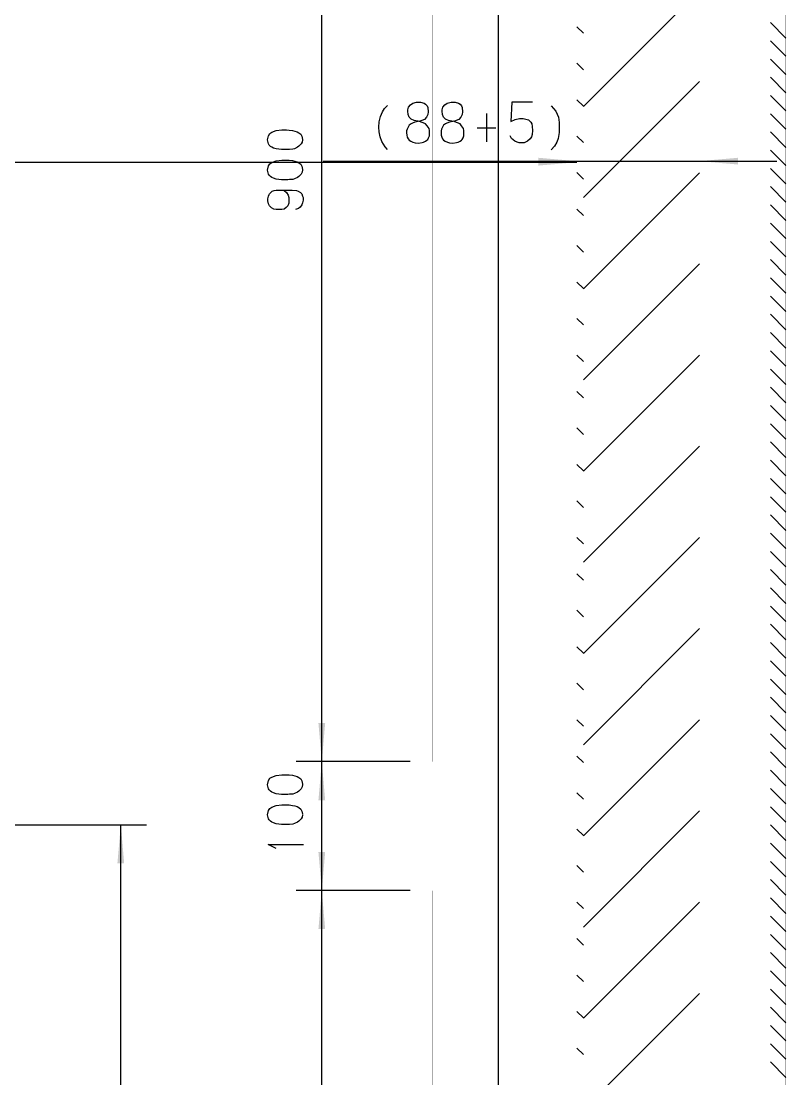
# Model space of a CAD drawing. Extents: x 0 to 8410, y 0 to 11890.
# Drawn here: x 3619 to 4212, y 6203 to 7024 of the extents above; entities that cross this region are included whole.
import ezdxf

# ---------------------------------------------------------------- set-up
doc = ezdxf.new("R2010")
doc.units = 0
doc.header["$MEASUREMENT"] = 0
doc.layers.add('6', color=7, linetype='Continuous')
doc.layers.add('7', color=7, linetype='Continuous')

# ---------------------------------------------------------------- blocks, each defined once
blk = doc.blocks.new('BLKENT1')
at = {"layer": '6', "color": 1, "linetype": 'Continuous'}
blk.add_line((2249.8, 6914.22), (4049.8, 6914.22), dxfattribs=at)
blk.add_solid([(4049.8, 6914.22), (4019.91, 6911.61), (4019.91, 6916.84)], dxfattribs=at)
blk = doc.blocks.new('BLKENT6')
at = {"layer": '6', "color": 1, "linetype": 'Continuous'}
for p, q in [((3526.12, 6400.46), (3716.07, 6400.46)), ((3696.07, 5400.46), (3696.07, 6400.46)), ((3526.12, 5400.46), (3716.07, 5400.46))]:
    blk.add_line(p, q, dxfattribs=at)
at = {"layer": '6', "color": 2, "linetype": 'Continuous'}
for p, q in [((3650.87, 5954.28), (3651.99, 5956.16)), ((3651.99, 5956.16), (3653.75, 5957.31)), ((3653.75, 5957.31), (3657.59, 5958.78)), ((3657.59, 5958.78), (3662.71, 5959.4)), ((3662.71, 5959.4), (3666.87, 5959.4)), ((3666.87, 5959.4), (3669.11, 5959.3)), ((3669.11, 5959.3), (3671.99, 5958.88)), ((3671.99, 5958.88), (3674.07, 5958.36)), ((3674.07, 5958.36), (3676.15, 5957.73)), ((3676.15, 5957.73), (3677.75, 5956.89)), ((3677.75, 5956.89), (3679.51, 5955.64)), ((3679.51, 5955.64), (3680.47, 5953.86)), ((3650.07, 5950.52), (3650.87, 5954.28)), ((3650.87, 5946.96), (3650.07, 5950.52)), ((3651.51, 5945.91), (3650.87, 5946.96)), ((3679.67, 5946.96), (3677.75, 5944.87)), ((3680.63, 5948.53), (3679.67, 5946.96)), ((3680.47, 5953.86), (3681.11, 5951.04)), ((3681.11, 5950.62), (3680.63, 5948.53)), ((3652.63, 5944.76), (3651.51, 5945.91)), ((3653.91, 5944.03), (3652.63, 5944.76)), ((3655.35, 5943.3), (3653.91, 5944.03)), ((3657.75, 5942.57), (3655.35, 5943.3)), ((3662.39, 5941.94), (3657.75, 5942.57)), ((3667.99, 5941.94), (3662.39, 5941.94)), ((3669.59, 5942.05), (3667.99, 5941.94)), ((3672.31, 5942.25), (3669.59, 5942.05)), ((3673.75, 5942.78), (3672.31, 5942.25)), ((3676.47, 5944.03), (3673.75, 5942.78)), ((3677.75, 5944.87), (3676.47, 5944.03)), ((3651.99, 5929.5), (3653.75, 5930.65)), ((3653.75, 5930.65), (3657.59, 5932.11)), ((3657.59, 5932.11), (3662.71, 5932.74)), ((3662.71, 5932.74), (3666.87, 5932.74)), ((3666.87, 5932.74), (3669.11, 5932.63)), ((3669.11, 5932.63), (3671.99, 5932.21)), ((3671.99, 5932.21), (3674.07, 5931.69)), ((3674.07, 5931.69), (3676.15, 5931.06)), ((3676.15, 5931.06), (3677.75, 5930.23)), ((3650.07, 5923.85), (3650.87, 5927.61)), ((3650.87, 5920.29), (3650.07, 5923.85)), ((3650.87, 5927.61), (3651.99, 5929.5)), ((3677.75, 5930.23), (3679.51, 5928.97)), ((3679.51, 5928.97), (3680.47, 5927.2)), ((3680.47, 5927.2), (3681.11, 5924.37)), ((3681.11, 5923.95), (3680.63, 5921.86)), ((3651.51, 5919.25), (3650.87, 5920.29)), ((3652.63, 5918.1), (3651.51, 5919.25)), ((3653.91, 5917.37), (3652.63, 5918.1)), ((3655.35, 5916.63), (3653.91, 5917.37)), ((3657.75, 5915.9), (3655.35, 5916.63)), ((3662.39, 5915.27), (3657.75, 5915.9)), ((3667.99, 5915.27), (3662.39, 5915.27)), ((3669.59, 5915.38), (3667.99, 5915.27)), ((3672.31, 5915.59), (3669.59, 5915.38)), ((3673.75, 5916.11), (3672.31, 5915.59)), ((3676.47, 5917.37), (3673.75, 5916.11)), ((3677.75, 5918.2), (3676.47, 5917.37)), ((3679.67, 5920.29), (3677.75, 5918.2)), ((3680.63, 5921.86), (3679.67, 5920.29)), ((3657.59, 5905.44), (3662.71, 5906.07)), ((3662.71, 5906.07), (3666.87, 5906.07)), ((3666.87, 5906.07), (3669.11, 5905.97)), ((3669.11, 5905.97), (3671.99, 5905.55)), ((3650.07, 5897.18), (3650.87, 5900.95)), ((3650.87, 5900.95), (3651.99, 5902.83)), ((3651.99, 5902.83), (3653.75, 5903.98)), ((3653.75, 5903.98), (3657.59, 5905.44)), ((3671.99, 5905.55), (3674.07, 5905.03)), ((3674.07, 5905.03), (3676.15, 5904.4)), ((3676.15, 5904.4), (3677.75, 5903.56)), ((3677.75, 5903.56), (3679.51, 5902.31)), ((3679.51, 5902.31), (3680.47, 5900.53)), ((3680.47, 5900.53), (3681.11, 5897.71)), ((3650.87, 5893.63), (3650.07, 5897.18)), ((3651.51, 5892.58), (3650.87, 5893.63)), ((3652.63, 5891.43), (3651.51, 5892.58)), ((3653.91, 5890.7), (3652.63, 5891.43)), ((3655.35, 5889.97), (3653.91, 5890.7)), ((3657.75, 5889.23), (3655.35, 5889.97)), ((3673.75, 5889.44), (3672.31, 5888.92)), ((3676.47, 5890.7), (3673.75, 5889.44)), ((3677.75, 5891.54), (3676.47, 5890.7)), ((3679.67, 5893.63), (3677.75, 5891.54)), ((3680.63, 5895.2), (3679.67, 5893.63)), ((3681.11, 5897.29), (3680.63, 5895.2)), ((3662.39, 5888.61), (3657.75, 5889.23)), ((3667.99, 5888.61), (3662.39, 5888.61)), ((3669.59, 5888.71), (3667.99, 5888.61)), ((3672.31, 5888.92), (3669.59, 5888.71)), ((3657.75, 5867.27), (3650.55, 5870.83)), ((3650.55, 5870.83), (3681.91, 5870.83))]:
    blk.add_line(p, q, dxfattribs=at)
at = {"layer": '6', "color": 1, "linetype": 'Continuous'}
for points in [[(3696.07, 6400.46), (3698.68, 6370.58), (3693.45, 6370.58)], [(3696.07, 5400.46), (3693.45, 5430.35), (3698.68, 5430.35)]]:
    blk.add_solid(points, dxfattribs=at)
blk = doc.blocks.new('BLKENT14')
at = {"layer": '6', "color": 2, "linetype": 'Continuous'}
for p, q in [((3898.91, 6953.2), (3900.69, 6955.92)), ((3900.69, 6955.92), (3902.99, 6958.16)), ((3918.67, 6954.8), (3919.2, 6956.88)), ((3919.2, 6956.88), (3920.66, 6958.8)), ((3920.66, 6958.8), (3922.54, 6960.08)), ((3922.54, 6960.08), (3925.47, 6960.88)), ((3925.47, 6960.88), (3928.61, 6960.72)), ((3928.61, 6960.72), (3931.22, 6960.08)), ((3931.22, 6960.08), (3932.48, 6959.28)), ((3932.48, 6959.28), (3933.63, 6957.84)), ((3933.63, 6957.84), (3934.15, 6956.72)), ((3934.15, 6956.72), (3934.47, 6953.36)), ((3945.34, 6954.8), (3945.86, 6956.88)), ((3945.86, 6956.88), (3947.33, 6958.8)), ((3947.33, 6958.8), (3949.21, 6960.08)), ((3949.21, 6960.08), (3952.14, 6960.88)), ((3952.14, 6960.88), (3955.28, 6960.72)), ((3955.28, 6960.72), (3957.89, 6960.08)), ((3957.89, 6960.08), (3959.14, 6959.28)), ((3959.14, 6959.28), (3960.3, 6957.84)), ((3960.3, 6957.84), (3960.82, 6956.72)), ((3960.82, 6956.72), (3961.13, 6953.36)), ((3999.41, 6960.88), (3998.57, 6945.68)), ((4015.3, 6960.88), (3999.41, 6960.88)), ((4029.73, 6958), (4033.5, 6953.84)), ((3896.4, 6945.52), (3897.45, 6949.68)), ((3897.45, 6949.68), (3898.91, 6953.2)), ((3918.67, 6953.68), (3918.67, 6954.8)), ((3918.88, 6951.12), (3918.67, 6953.68)), ((3919.72, 6949.04), (3918.88, 6951.12)), ((3921.18, 6947.6), (3919.72, 6949.04)), ((3923.59, 6946.48), (3921.18, 6947.6)), ((3931.54, 6947.44), (3929.55, 6946.48)), ((3933.21, 6949.04), (3931.54, 6947.44)), ((3934.15, 6951.12), (3933.21, 6949.04)), ((3934.47, 6953.36), (3934.15, 6951.12)), ((3945.34, 6953.68), (3945.34, 6954.8)), ((3945.55, 6951.12), (3945.34, 6953.68)), ((3946.39, 6949.04), (3945.55, 6951.12)), ((3947.85, 6947.6), (3946.39, 6949.04)), ((3950.26, 6946.48), (3947.85, 6947.6)), ((3958.2, 6947.44), (3956.22, 6946.48)), ((3959.88, 6949.04), (3958.2, 6947.44)), ((3960.82, 6951.12), (3959.88, 6949.04)), ((3961.13, 6953.36), (3960.82, 6951.12)), ((3979.64, 6951.92), (3979.64, 6930)), ((3998.57, 6945.68), (4002.02, 6947.44)), ((4002.02, 6947.44), (4005.16, 6948.24)), ((4005.16, 6948.24), (4008.19, 6948.24)), ((4008.19, 6948.24), (4012.16, 6946.96)), ((4033.5, 6953.84), (4035.38, 6949.2)), ((4035.38, 6949.2), (4035.9, 6945.04)), ((3896.09, 6941.52), (3896.4, 6945.52)), ((3896.4, 6937.68), (3896.09, 6941.52)), ((3918.05, 6939.76), (3917.73, 6938.48)), ((3918.57, 6940.88), (3918.05, 6939.76)), ((3919.72, 6942.96), (3918.57, 6940.88)), ((3921.18, 6943.92), (3919.72, 6942.96)), ((3922.23, 6944.56), (3921.18, 6943.92)), ((3924.22, 6945.36), (3922.23, 6944.56)), ((3926.31, 6946), (3923.59, 6946.48)), ((3928.09, 6946.16), (3924.22, 6945.36)), ((3930.6, 6944.72), (3927.04, 6946)), ((3929.55, 6946.48), (3928.09, 6946.16)), ((3932.48, 6943.92), (3930.6, 6944.72)), ((3933.73, 6942.48), (3932.48, 6943.92)), ((3935.2, 6940.24), (3933.73, 6942.48)), ((3935.41, 6938.8), (3935.2, 6940.24)), ((3944.71, 6939.76), (3944.4, 6938.48)), ((3945.24, 6940.88), (3944.71, 6939.76)), ((3946.39, 6942.96), (3945.24, 6940.88)), ((3947.85, 6943.92), (3946.39, 6942.96)), ((3948.9, 6944.56), (3947.85, 6943.92)), ((3950.88, 6945.36), (3948.9, 6944.56)), ((3952.98, 6946), (3950.26, 6946.48)), ((3954.75, 6946.16), (3950.88, 6945.36)), ((3957.26, 6944.72), (3953.71, 6946)), ((3956.22, 6946.48), (3954.75, 6946.16)), ((3959.14, 6943.92), (3957.26, 6944.72)), ((3960.4, 6942.48), (3959.14, 6943.92)), ((3961.86, 6940.24), (3960.4, 6942.48)), ((3962.07, 6938.8), (3961.86, 6940.24)), ((3972.53, 6940.88), (3986.86, 6940.88)), ((4012.16, 6946.96), (4014.05, 6945.36)), ((4014.05, 6945.36), (4014.78, 6943.92)), ((4014.78, 6943.92), (4015.2, 6942)), ((4015.2, 6942), (4015.41, 6938.8)), ((4035.9, 6945.04), (4036.11, 6942.32)), ((4036.11, 6942.32), (4036.11, 6937.2)), ((3897.13, 6933.84), (3896.4, 6937.68)), ((3898.6, 6930.16), (3897.13, 6933.84)), ((3917.73, 6938.48), (3917.73, 6937.04)), ((3917.73, 6937.04), (3917.84, 6935.28)), ((3917.84, 6935.28), (3918.26, 6933.52)), ((3918.26, 6933.52), (3918.88, 6932.4)), ((3918.88, 6932.4), (3919.62, 6931.44)), ((3919.62, 6931.44), (3920.87, 6930.64)), ((3932.48, 6930.64), (3933.52, 6931.28)), ((3933.52, 6931.28), (3934.05, 6931.92)), ((3934.05, 6931.92), (3934.78, 6933.2)), ((3934.78, 6933.2), (3935.41, 6934.8)), ((3935.41, 6936.72), (3935.41, 6938.8)), ((3935.41, 6934.8), (3935.41, 6936.72)), ((3944.4, 6938.48), (3944.4, 6937.04)), ((3944.4, 6937.04), (3944.5, 6935.28)), ((3944.5, 6935.28), (3944.92, 6933.52)), ((3944.92, 6933.52), (3945.55, 6932.4)), ((3945.55, 6932.4), (3946.28, 6931.44)), ((3946.28, 6931.44), (3947.54, 6930.64)), ((3959.14, 6930.64), (3960.19, 6931.28)), ((3960.19, 6931.28), (3960.71, 6931.92)), ((3960.71, 6931.92), (3961.45, 6933.2)), ((3961.45, 6933.2), (3962.07, 6934.8)), ((3962.07, 6936.72), (3962.07, 6938.8)), ((3962.07, 6934.8), (3962.07, 6936.72)), ((3998.57, 6933.68), (3997.94, 6934.64)), ((3999.09, 6932.56), (3998.57, 6933.68)), ((4001.6, 6930.48), (3999.09, 6932.56)), ((4013.52, 6932.24), (4011.43, 6930.48)), ((4014.47, 6933.84), (4013.52, 6932.24)), ((4015.09, 6935.6), (4014.47, 6933.84)), ((4015.41, 6938.8), (4015.09, 6935.6)), ((4035.28, 6932.56), (4034.33, 6929.68)), ((4036.11, 6937.2), (4035.28, 6932.56)), ((3901, 6926.16), (3898.6, 6930.16)), ((3902.99, 6924.08), (3901, 6926.16)), ((3920.87, 6930.64), (3922.65, 6929.84)), ((3922.65, 6929.84), (3924.43, 6929.36)), ((3924.43, 6929.36), (3926.83, 6929.04)), ((3926.83, 6929.04), (3929.76, 6929.52)), ((3929.76, 6929.52), (3930.91, 6929.68)), ((3930.91, 6929.68), (3932.48, 6930.64)), ((3947.54, 6930.64), (3949.31, 6929.84)), ((3949.31, 6929.84), (3951.09, 6929.36)), ((3951.09, 6929.36), (3953.5, 6929.04)), ((3953.5, 6929.04), (3956.43, 6929.52)), ((3956.43, 6929.52), (3957.58, 6929.68)), ((3957.58, 6929.68), (3959.14, 6930.64)), ((4003.48, 6929.68), (4001.6, 6930.48)), ((4005.05, 6929.36), (4003.48, 6929.68)), ((4008.82, 6929.36), (4005.05, 6929.36)), ((4011.43, 6930.48), (4008.82, 6929.36)), ((4032.35, 6926.64), (4029.84, 6923.92)), ((4034.33, 6929.68), (4032.35, 6926.64))]:
    blk.add_line(p, q, dxfattribs=at)
at = {"layer": '6', "color": 1, "linetype": 'Continuous'}
blk.add_line((3853.13, 6915.04), (4204.8, 6915.04), dxfattribs=at)
for points in [[(4049.8, 6915.04), (4019.91, 6912.43), (4019.91, 6917.66)], [(4144.8, 6915.04), (4174.68, 6917.66), (4174.68, 6912.43)]]:
    blk.add_solid(points, dxfattribs=at)
blk = doc.blocks.new('BLKENT98')
at = {"layer": '6', "color": 1, "linetype": 'Continuous'}
for p, q in [((3920.58, 6349.35), (3831.94, 6349.35)), ((3851.94, 5449.35), (3851.94, 6349.35)), ((3920.58, 5449.35), (3831.94, 5449.35))]:
    blk.add_line(p, q, dxfattribs=at)
at = {"layer": '6', "color": 2, "linetype": 'Continuous'}
for p, q in [((3813.16, 5937.42), (3816.52, 5938.71)), ((3816.52, 5938.71), (3821, 5939.26)), ((3821, 5939.26), (3824.64, 5939.26)), ((3824.64, 5939.26), (3826.6, 5939.16)), ((3826.6, 5939.16), (3829.12, 5938.8)), ((3829.12, 5938.8), (3830.94, 5938.34)), ((3809.94, 5931.48), (3810.64, 5934.77)), ((3810.64, 5928.37), (3809.94, 5931.48)), ((3810.64, 5934.77), (3811.62, 5936.42)), ((3811.62, 5936.42), (3813.16, 5937.42)), ((3830.94, 5938.34), (3832.76, 5937.79)), ((3832.76, 5937.79), (3834.16, 5937.06)), ((3834.16, 5937.06), (3835.7, 5935.96)), ((3835.7, 5935.96), (3836.54, 5934.41)), ((3836.54, 5934.41), (3837.1, 5931.93)), ((3837.1, 5931.57), (3836.68, 5929.74)), ((3811.2, 5927.45), (3810.64, 5928.37)), ((3812.18, 5926.44), (3811.2, 5927.45)), ((3813.3, 5925.8), (3812.18, 5926.44)), ((3814.56, 5925.16), (3813.3, 5925.8)), ((3816.66, 5924.52), (3814.56, 5925.16)), ((3820.72, 5923.97), (3816.66, 5924.52)), ((3825.62, 5923.97), (3820.72, 5923.97)), ((3827.02, 5924.07), (3825.62, 5923.97)), ((3829.4, 5924.25), (3827.02, 5924.07)), ((3830.66, 5924.71), (3829.4, 5924.25)), ((3833.04, 5925.8), (3830.66, 5924.71)), ((3834.16, 5926.54), (3833.04, 5925.8)), ((3835.84, 5928.37), (3834.16, 5926.54)), ((3836.68, 5929.74), (3835.84, 5928.37)), ((3811.62, 5913.09), (3813.16, 5914.09)), ((3813.16, 5914.09), (3816.52, 5915.37)), ((3816.52, 5915.37), (3821, 5915.92)), ((3821, 5915.92), (3824.64, 5915.92)), ((3824.64, 5915.92), (3826.6, 5915.83)), ((3826.6, 5915.83), (3829.12, 5915.46)), ((3829.12, 5915.46), (3830.94, 5915.01)), ((3830.94, 5915.01), (3832.76, 5914.46)), ((3832.76, 5914.46), (3834.16, 5913.73)), ((3809.94, 5908.14), (3810.64, 5911.44)), ((3810.64, 5905.03), (3809.94, 5908.14)), ((3810.64, 5911.44), (3811.62, 5913.09)), ((3834.16, 5913.73), (3835.7, 5912.63)), ((3835.7, 5912.63), (3836.54, 5911.07)), ((3836.68, 5906.41), (3835.84, 5905.03)), ((3836.54, 5911.07), (3837.1, 5908.6)), ((3837.1, 5908.24), (3836.68, 5906.41)), ((3811.2, 5904.12), (3810.64, 5905.03)), ((3812.18, 5903.11), (3811.2, 5904.12)), ((3813.3, 5902.47), (3812.18, 5903.11)), ((3814.56, 5901.83), (3813.3, 5902.47)), ((3816.66, 5901.19), (3814.56, 5901.83)), ((3820.72, 5900.64), (3816.66, 5901.19)), ((3825.62, 5900.64), (3820.72, 5900.64)), ((3827.02, 5900.73), (3825.62, 5900.64)), ((3829.4, 5900.92), (3827.02, 5900.73)), ((3830.66, 5901.37), (3829.4, 5900.92)), ((3833.04, 5902.47), (3830.66, 5901.37)), ((3834.16, 5903.2), (3833.04, 5902.47)), ((3835.84, 5905.03), (3834.16, 5903.2)), ((3811.06, 5889.11), (3811.48, 5889.75)), ((3811.48, 5889.75), (3812.32, 5890.85)), ((3812.32, 5890.85), (3813.58, 5891.86)), ((3813.58, 5891.86), (3815.12, 5892.41)), ((3815.12, 5892.41), (3816.66, 5892.5)), ((3816.66, 5892.5), (3823.1, 5892.5)), ((3822.82, 5892.41), (3824.64, 5890.67)), ((3823.1, 5892.5), (3828.84, 5892.5)), ((3824.64, 5890.67), (3825.9, 5888.75)), ((3828.84, 5892.5), (3832.2, 5892.22)), ((3832.2, 5892.22), (3833.74, 5891.86)), ((3833.74, 5891.86), (3835.42, 5890.67)), ((3835.42, 5890.67), (3836.4, 5889.57)), ((3836.4, 5889.57), (3837.1, 5888.01)), ((3810.22, 5885.82), (3810.64, 5887.92)), ((3810.22, 5884.17), (3810.22, 5885.82)), ((3810.64, 5882.07), (3810.22, 5884.17)), ((3810.64, 5887.92), (3811.06, 5889.11)), ((3811.48, 5880.51), (3810.64, 5882.07)), ((3826.32, 5882.34), (3825.62, 5880.51)), ((3825.9, 5888.75), (3826.46, 5886.73)), ((3826.46, 5884.72), (3826.32, 5882.34)), ((3826.46, 5886.73), (3826.46, 5884.72)), ((3836.54, 5881.15), (3835.28, 5879.23)), ((3837.1, 5882.71), (3836.54, 5881.15)), ((3837.1, 5888.01), (3837.38, 5886.92)), ((3837.38, 5884.72), (3837.1, 5882.71)), ((3837.38, 5886.92), (3837.38, 5884.72)), ((3813.02, 5878.77), (3811.48, 5880.51)), ((3814.84, 5877.77), (3813.02, 5878.77)), ((3816.66, 5877.49), (3814.84, 5877.77)), ((3818.62, 5877.49), (3816.66, 5877.49)), ((3820.86, 5877.49), (3818.62, 5877.49)), ((3822.82, 5877.86), (3820.86, 5877.49)), ((3824.36, 5879.14), (3822.82, 5877.86)), ((3825.62, 5880.51), (3824.36, 5879.14)), ((3833.88, 5878.22), (3831.5, 5877.49)), ((3835.28, 5879.23), (3833.88, 5878.22))]:
    blk.add_line(p, q, dxfattribs=at)
at = {"layer": '6', "color": 1, "linetype": 'Continuous'}
for points in [[(3851.94, 6349.35), (3854.56, 6319.46), (3849.33, 6319.46)], [(3851.94, 5449.35), (3849.33, 5479.24), (3854.56, 5479.24)]]:
    blk.add_solid(points, dxfattribs=at)
blk = doc.blocks.new('BLKENT99')
at = {"layer": '6', "color": 1, "linetype": 'Continuous'}
for p, q in [((3920.58, 6449.35), (3831.94, 6449.35)), ((3851.94, 6349.35), (3851.94, 6449.35)), ((3920.58, 6349.35), (3831.94, 6349.35))]:
    blk.add_line(p, q, dxfattribs=at)
at = {"layer": '6', "color": 2, "linetype": 'Continuous'}
for p, q in [((3816.52, 6438.71), (3821, 6439.26)), ((3821, 6439.26), (3824.64, 6439.26)), ((3824.64, 6439.26), (3826.6, 6439.16)), ((3826.6, 6439.16), (3829.12, 6438.8)), ((3809.94, 6431.48), (3810.64, 6434.77)), ((3810.64, 6428.37), (3809.94, 6431.48)), ((3810.64, 6434.77), (3811.62, 6436.42)), ((3811.62, 6436.42), (3813.16, 6437.42)), ((3813.16, 6437.42), (3816.52, 6438.71)), ((3829.12, 6438.8), (3830.94, 6438.34)), ((3830.94, 6438.34), (3832.76, 6437.79)), ((3832.76, 6437.79), (3834.16, 6437.06)), ((3834.16, 6437.06), (3835.7, 6435.96)), ((3835.7, 6435.96), (3836.54, 6434.41)), ((3836.54, 6434.41), (3837.1, 6431.93)), ((3837.1, 6431.57), (3836.68, 6429.74)), ((3811.2, 6427.45), (3810.64, 6428.37)), ((3812.18, 6426.44), (3811.2, 6427.45)), ((3813.3, 6425.8), (3812.18, 6426.44)), ((3814.56, 6425.16), (3813.3, 6425.8)), ((3816.66, 6424.52), (3814.56, 6425.16)), ((3820.72, 6423.97), (3816.66, 6424.52)), ((3825.62, 6423.97), (3820.72, 6423.97)), ((3827.02, 6424.07), (3825.62, 6423.97)), ((3829.4, 6424.25), (3827.02, 6424.07)), ((3830.66, 6424.71), (3829.4, 6424.25)), ((3833.04, 6425.8), (3830.66, 6424.71)), ((3834.16, 6426.54), (3833.04, 6425.8)), ((3835.84, 6428.37), (3834.16, 6426.54)), ((3836.68, 6429.74), (3835.84, 6428.37)), ((3813.16, 6414.09), (3816.52, 6415.37)), ((3816.52, 6415.37), (3821, 6415.92)), ((3821, 6415.92), (3824.64, 6415.92)), ((3824.64, 6415.92), (3826.6, 6415.83)), ((3826.6, 6415.83), (3829.12, 6415.46)), ((3829.12, 6415.46), (3830.94, 6415.01)), ((3830.94, 6415.01), (3832.76, 6414.46)), ((3832.76, 6414.46), (3834.16, 6413.73)), ((3809.94, 6408.14), (3810.64, 6411.44)), ((3810.64, 6405.03), (3809.94, 6408.14)), ((3810.64, 6411.44), (3811.62, 6413.09)), ((3811.62, 6413.09), (3813.16, 6414.09)), ((3834.16, 6413.73), (3835.7, 6412.63)), ((3835.7, 6412.63), (3836.54, 6411.07)), ((3836.68, 6406.41), (3835.84, 6405.03)), ((3836.54, 6411.07), (3837.1, 6408.6)), ((3837.1, 6408.24), (3836.68, 6406.41)), ((3811.2, 6404.12), (3810.64, 6405.03)), ((3812.18, 6403.11), (3811.2, 6404.12)), ((3813.3, 6402.47), (3812.18, 6403.11)), ((3814.56, 6401.83), (3813.3, 6402.47)), ((3816.66, 6401.19), (3814.56, 6401.83)), ((3820.72, 6400.64), (3816.66, 6401.19)), ((3825.62, 6400.64), (3820.72, 6400.64)), ((3827.02, 6400.73), (3825.62, 6400.64)), ((3829.4, 6400.92), (3827.02, 6400.73)), ((3830.66, 6401.37), (3829.4, 6400.92)), ((3833.04, 6402.47), (3830.66, 6401.37)), ((3834.16, 6403.2), (3833.04, 6402.47)), ((3835.84, 6405.03), (3834.16, 6403.2)), ((3816.66, 6381.97), (3810.36, 6385.09)), ((3810.36, 6385.09), (3837.8, 6385.09))]:
    blk.add_line(p, q, dxfattribs=at)
at = {"layer": '6', "color": 1, "linetype": 'Continuous'}
for points in [[(3851.94, 6449.35), (3854.56, 6419.46), (3849.33, 6419.46)], [(3851.94, 6349.35), (3849.33, 6379.24), (3854.56, 6379.24)]]:
    blk.add_solid(points, dxfattribs=at)
blk = doc.blocks.new('BLKENT100')
at = {"layer": '6', "color": 1, "linetype": 'Continuous'}
for p, q in [((3920.58, 7349.35), (3831.94, 7349.35)), ((3851.94, 6449.35), (3851.94, 7349.35)), ((3920.58, 6449.35), (3831.94, 6449.35))]:
    blk.add_line(p, q, dxfattribs=at)
at = {"layer": '6', "color": 2, "linetype": 'Continuous'}
for p, q in [((3816.52, 6938.71), (3821, 6939.26)), ((3821, 6939.26), (3824.64, 6939.26)), ((3824.64, 6939.26), (3826.6, 6939.16)), ((3809.94, 6931.48), (3810.64, 6934.77)), ((3810.64, 6928.37), (3809.94, 6931.48)), ((3810.64, 6934.77), (3811.62, 6936.42)), ((3811.62, 6936.42), (3813.16, 6937.42)), ((3813.16, 6937.42), (3816.52, 6938.71)), ((3826.6, 6939.16), (3829.12, 6938.8)), ((3829.12, 6938.8), (3830.94, 6938.34)), ((3830.94, 6938.34), (3832.76, 6937.79)), ((3832.76, 6937.79), (3834.16, 6937.06)), ((3834.16, 6937.06), (3835.7, 6935.96)), ((3835.7, 6935.96), (3836.54, 6934.41)), ((3836.54, 6934.41), (3837.1, 6931.93)), ((3837.1, 6931.57), (3836.68, 6929.74)), ((3811.2, 6927.45), (3810.64, 6928.37)), ((3812.18, 6926.44), (3811.2, 6927.45)), ((3813.3, 6925.8), (3812.18, 6926.44)), ((3814.56, 6925.16), (3813.3, 6925.8)), ((3816.66, 6924.52), (3814.56, 6925.16)), ((3820.72, 6923.97), (3816.66, 6924.52)), ((3825.62, 6923.97), (3820.72, 6923.97)), ((3827.02, 6924.07), (3825.62, 6923.97)), ((3829.4, 6924.25), (3827.02, 6924.07)), ((3830.66, 6924.71), (3829.4, 6924.25)), ((3833.04, 6925.8), (3830.66, 6924.71)), ((3834.16, 6926.54), (3833.04, 6925.8)), ((3835.84, 6928.37), (3834.16, 6926.54)), ((3836.68, 6929.74), (3835.84, 6928.37)), ((3813.16, 6914.09), (3816.52, 6915.37)), ((3816.52, 6915.37), (3821, 6915.92)), ((3821, 6915.92), (3824.64, 6915.92)), ((3824.64, 6915.92), (3826.6, 6915.83)), ((3826.6, 6915.83), (3829.12, 6915.46)), ((3829.12, 6915.46), (3830.94, 6915.01)), ((3830.94, 6915.01), (3832.76, 6914.46)), ((3809.94, 6908.14), (3810.64, 6911.44)), ((3810.64, 6905.03), (3809.94, 6908.14)), ((3810.64, 6911.44), (3811.62, 6913.09)), ((3811.62, 6913.09), (3813.16, 6914.09)), ((3832.76, 6914.46), (3834.16, 6913.73)), ((3834.16, 6913.73), (3835.7, 6912.63)), ((3835.7, 6912.63), (3836.54, 6911.07)), ((3836.54, 6911.07), (3837.1, 6908.6)), ((3837.1, 6908.24), (3836.68, 6906.41)), ((3811.2, 6904.12), (3810.64, 6905.03)), ((3812.18, 6903.11), (3811.2, 6904.12)), ((3813.3, 6902.47), (3812.18, 6903.11)), ((3814.56, 6901.83), (3813.3, 6902.47)), ((3816.66, 6901.19), (3814.56, 6901.83)), ((3820.72, 6900.64), (3816.66, 6901.19)), ((3825.62, 6900.64), (3820.72, 6900.64)), ((3827.02, 6900.73), (3825.62, 6900.64)), ((3829.4, 6900.92), (3827.02, 6900.73)), ((3830.66, 6901.37), (3829.4, 6900.92)), ((3833.04, 6902.47), (3830.66, 6901.37)), ((3834.16, 6903.2), (3833.04, 6902.47)), ((3835.84, 6905.03), (3834.16, 6903.2)), ((3836.68, 6906.41), (3835.84, 6905.03)), ((3811.48, 6889.75), (3812.32, 6890.85)), ((3812.32, 6890.85), (3813.58, 6891.86)), ((3813.58, 6891.86), (3815.12, 6892.41)), ((3815.12, 6892.41), (3816.66, 6892.5)), ((3816.66, 6892.5), (3823.1, 6892.5)), ((3822.82, 6892.41), (3824.64, 6890.67)), ((3823.1, 6892.5), (3828.84, 6892.5)), ((3824.64, 6890.67), (3825.9, 6888.75)), ((3828.84, 6892.5), (3832.2, 6892.22)), ((3832.2, 6892.22), (3833.74, 6891.86)), ((3833.74, 6891.86), (3835.42, 6890.67)), ((3835.42, 6890.67), (3836.4, 6889.57)), ((3810.22, 6885.82), (3810.64, 6887.92)), ((3810.22, 6884.17), (3810.22, 6885.82)), ((3810.64, 6882.07), (3810.22, 6884.17)), ((3810.64, 6887.92), (3811.06, 6889.11)), ((3811.48, 6880.51), (3810.64, 6882.07)), ((3811.06, 6889.11), (3811.48, 6889.75)), ((3826.32, 6882.34), (3825.62, 6880.51)), ((3825.9, 6888.75), (3826.46, 6886.73)), ((3826.46, 6884.72), (3826.32, 6882.34)), ((3826.46, 6886.73), (3826.46, 6884.72)), ((3836.4, 6889.57), (3837.1, 6888.01)), ((3837.1, 6882.71), (3836.54, 6881.15)), ((3837.1, 6888.01), (3837.38, 6886.92)), ((3837.38, 6884.72), (3837.1, 6882.71)), ((3837.38, 6886.92), (3837.38, 6884.72)), ((3813.02, 6878.77), (3811.48, 6880.51)), ((3814.84, 6877.77), (3813.02, 6878.77)), ((3816.66, 6877.49), (3814.84, 6877.77)), ((3818.62, 6877.49), (3816.66, 6877.49)), ((3820.86, 6877.49), (3818.62, 6877.49)), ((3822.82, 6877.86), (3820.86, 6877.49)), ((3824.36, 6879.14), (3822.82, 6877.86)), ((3825.62, 6880.51), (3824.36, 6879.14)), ((3833.88, 6878.22), (3831.5, 6877.49)), ((3835.28, 6879.23), (3833.88, 6878.22)), ((3836.54, 6881.15), (3835.28, 6879.23))]:
    blk.add_line(p, q, dxfattribs=at)
at = {"layer": '6', "color": 1, "linetype": 'Continuous'}
for points in [[(3851.94, 7349.35), (3854.56, 7319.46), (3849.33, 7319.46)], [(3851.94, 6449.35), (3849.33, 6479.24), (3854.56, 6479.24)]]:
    blk.add_solid(points, dxfattribs=at)
blk = doc.blocks.new('BLKENT404')
at = {"layer": '7', "color": 1, "linetype": 'Continuous'}
for p, q in [((4054.8, 7014.25), (4049.8, 7019.25)), ((4054.8, 6985.97), (4049.8, 6990.97)), ((4054.8, 6957.69), (4049.8, 6962.69)), ((4054.8, 6929.4), (4049.8, 6934.4)), ((4054.8, 6901.12), (4049.8, 6906.12)), ((4054.8, 6872.83), (4049.8, 6877.83)), ((4054.8, 6844.55), (4049.8, 6849.55)), ((4054.8, 6816.26), (4049.8, 6821.26)), ((4054.8, 6787.98), (4049.8, 6792.98)), ((4054.8, 6759.7), (4049.8, 6764.7)), ((4054.8, 6731.41), (4049.8, 6736.41)), ((4054.8, 6703.13), (4049.8, 6708.13)), ((4054.8, 6674.84), (4049.8, 6679.84)), ((4054.8, 6646.56), (4049.8, 6651.56)), ((4054.8, 6618.27), (4049.8, 6623.27)), ((4054.8, 6589.99), (4049.8, 6594.99)), ((4054.8, 6561.71), (4049.8, 6566.71)), ((4054.8, 6533.42), (4049.8, 6538.42)), ((4054.8, 6505.14), (4049.8, 6510.14)), ((4054.8, 6476.85), (4049.8, 6481.85)), ((4054.8, 6448.57), (4049.8, 6453.57)), ((4054.8, 6420.29), (4049.8, 6425.29)), ((4054.8, 6392), (4049.8, 6397)), ((4054.8, 6363.72), (4049.8, 6368.72)), ((4054.8, 6335.43), (4049.8, 6340.43)), ((4054.8, 6307.15), (4049.8, 6312.15)), ((4054.8, 6278.86), (4049.8, 6283.86)), ((4054.8, 6250.58), (4049.8, 6255.58)), ((4054.8, 6222.29), (4049.8, 6227.29))]:
    blk.add_line(p, q, dxfattribs=at)
blk = doc.blocks.new('BLKENT407')
at = {"layer": '7', "color": 1, "linetype": 'Continuous'}
for p, q in [((4054.8, 6957.48), (4144.8, 7047.48)), ((4054.8, 6886.77), (4144.8, 6976.77)), ((4054.8, 6816.06), (4144.8, 6906.06)), ((4054.8, 6745.35), (4144.8, 6835.35)), ((4054.8, 6674.64), (4144.8, 6764.64)), ((4054.8, 6603.93), (4144.8, 6693.93)), ((4054.8, 6533.22), (4144.8, 6623.22)), ((4054.8, 6462.51), (4144.8, 6552.51)), ((4054.8, 6391.8), (4144.8, 6481.8)), ((4054.8, 6321.09), (4144.8, 6411.09)), ((4054.8, 6250.38), (4144.8, 6340.38)), ((4054.8, 6179.67), (4144.8, 6269.67))]:
    blk.add_line(p, q, dxfattribs=at)
blk = doc.blocks.new('BLKENT423')
at = {"layer": '7', "color": 1, "linetype": 'Continuous'}
for p, q in [((4211.8, 7010.54), (4199.8, 7022.54)), ((4211.8, 6996.4), (4199.8, 7008.4)), ((4211.8, 6982.26), (4199.8, 6994.26)), ((4211.8, 6968.11), (4199.8, 6980.11)), ((4211.8, 6953.97), (4199.8, 6965.97)), ((4211.8, 6939.83), (4199.8, 6951.83)), ((4211.8, 6925.69), (4199.8, 6937.69)), ((4211.8, 6911.55), (4199.8, 6923.54)), ((4211.8, 6897.4), (4199.8, 6909.4)), ((4211.8, 6883.26), (4199.8, 6895.26)), ((4211.8, 6869.12), (4199.8, 6881.12)), ((4211.8, 6854.98), (4199.8, 6866.98)), ((4211.8, 6840.83), (4199.8, 6852.83)), ((4211.8, 6826.69), (4199.8, 6838.69)), ((4211.8, 6812.55), (4199.8, 6824.55)), ((4211.8, 6798.41), (4199.8, 6810.41)), ((4211.8, 6784.27), (4199.8, 6796.27)), ((4211.8, 6770.12), (4199.8, 6782.12)), ((4211.8, 6755.98), (4199.8, 6767.98)), ((4211.8, 6741.84), (4199.8, 6753.84)), ((4211.8, 6727.7), (4199.8, 6739.7)), ((4211.8, 6713.56), (4199.8, 6725.55)), ((4211.8, 6699.41), (4199.8, 6711.41)), ((4211.8, 6685.27), (4199.8, 6697.27)), ((4211.8, 6671.13), (4199.8, 6683.13)), ((4211.8, 6656.99), (4199.8, 6668.99)), ((4211.8, 6642.84), (4199.8, 6654.84)), ((4211.8, 6628.7), (4199.8, 6640.7)), ((4211.8, 6614.56), (4199.8, 6626.56)), ((4211.8, 6600.42), (4199.8, 6612.42)), ((4211.8, 6586.28), (4199.8, 6598.28)), ((4211.8, 6572.13), (4199.8, 6584.13)), ((4211.8, 6557.99), (4199.8, 6569.99)), ((4211.8, 6543.85), (4199.8, 6555.85)), ((4211.8, 6529.71), (4199.8, 6541.71)), ((4211.8, 6515.57), (4199.8, 6527.57)), ((4211.8, 6501.42), (4199.8, 6513.42)), ((4211.8, 6487.28), (4199.8, 6499.28)), ((4211.8, 6473.14), (4199.8, 6485.14)), ((4211.8, 6459), (4199.8, 6471)), ((4211.8, 6444.85), (4199.8, 6456.85)), ((4211.8, 6430.71), (4199.8, 6442.71)), ((4211.8, 6416.57), (4199.8, 6428.57)), ((4211.8, 6402.43), (4199.8, 6414.43)), ((4211.8, 6388.29), (4199.8, 6400.29)), ((4211.8, 6374.14), (4199.8, 6386.14)), ((4211.8, 6360), (4199.8, 6372)), ((4211.8, 6345.86), (4199.8, 6357.86)), ((4211.8, 6331.72), (4199.8, 6343.72)), ((4211.8, 6317.58), (4199.8, 6329.58)), ((4211.8, 6303.43), (4199.8, 6315.43)), ((4211.8, 6289.29), (4199.8, 6301.29)), ((4211.8, 6275.15), (4199.8, 6287.15)), ((4211.8, 6261.01), (4199.8, 6273.01)), ((4211.8, 6246.87), (4199.8, 6258.86)), ((4211.8, 6232.72), (4199.8, 6244.72)), ((4211.8, 6218.58), (4199.8, 6230.58)), ((4211.8, 6204.44), (4199.8, 6216.44))]:
    blk.add_line(p, q, dxfattribs=at)

msp = doc.modelspace()

# ---------------------------------------------------------------- linework, layer by layer
at = {"layer": '6'}
msp.add_line((3988.8, 7699.76), (3988.8, 4919.35), dxfattribs=at)
at = {"layer": '6', "const_width": 0.03}
for points in [[(4049.8, 4919.35), (4049.8, 7919.35)], [(4054.8, 4936.95), (4054.8, 7901.75)], [(4144.8, 4937.38), (4144.8, 7901.33)], [(4199.8, 4496.12), (4199.8, 7424.59)], [(4211.8, 4449.06), (4211.8, 7411.26)], [(3937.8, 6449.35), (3937.8, 7349.35)], [(4039.8, 6449.35), (4039.8, 7349.35)], [(3920.58, 6449.35), (4049.8, 6449.35)], [(3920.58, 6349.35), (3920.58, 6449.35)], [(3920.58, 6349.35), (4049.8, 6349.35)], [(3937.8, 5449.35), (3937.8, 6349.35)], [(4039.8, 5449.35), (4039.8, 6349.35)]]:
    msp.add_lwpolyline(points, dxfattribs=at)

# ---------------------------------------------------------------- block references
at = {"layer": '6'}
for name in ['BLKENT407', 'BLKENT404', 'BLKENT423', 'BLKENT100', 'BLKENT1', 'BLKENT14', 'BLKENT99', 'BLKENT6', 'BLKENT98']:
    msp.add_blockref(name, (0, 0), dxfattribs=at)

doc.saveas('drawing.dxf')
